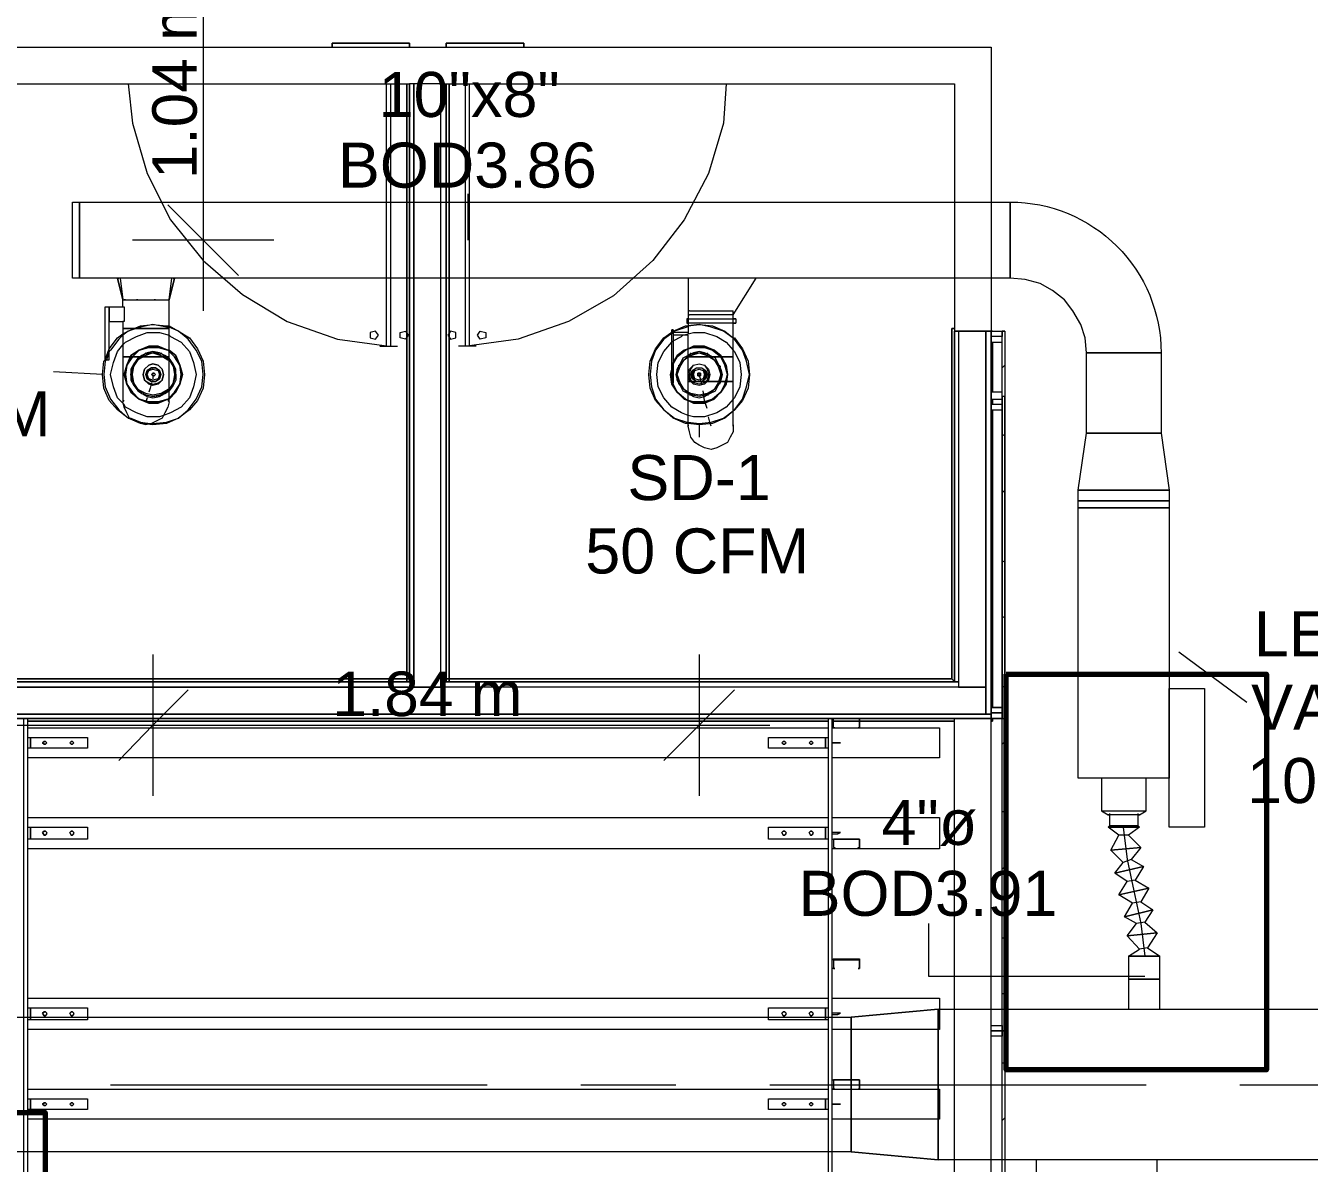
# Model space of a CAD drawing. Header units: metres. Extents: x -2 to 237, y -8 to 52.
# Drawn here: x 23.693 to 28.021, y 41.125 to 44.961 of the extents above; entities that cross this region are included whole.
import ezdxf

# ---------------------------------------------------------------- set-up
doc = ezdxf.new("R2010")
doc.units = ezdxf.units.M
doc.layers.add('HVAC - Ductos', color=5, linetype='Continuous', lineweight=0)
doc.layers.add('PDF_Text', color=7, linetype='Continuous', lineweight=0)
doc.layers.add('PDF_Geometry', color=7, linetype='Continuous', lineweight=0, true_color=0xaaaaaa)
doc.styles.add('PDF Helvetica', font='')
doc.styles.get('PDF Helvetica').set_extended_font_data('Helvetica')

msp = doc.modelspace()

# ---------------------------------------------------------------- linework, layer by layer
at = {"layer": 'HVAC - Ductos', "lineweight": 0}
for points in [[(24.2912, 46.2263), (24.2912, 45.2825), (24.2912, 43.9997)], [(25.1845, 44.2379), (25.1845, 44.3936)], [(24.4102, 44.1187), (24.2912, 44.2379), (24.172, 44.357)], [(24.5294, 44.2379), (24.2912, 44.2379), (24.0529, 44.2379)], [(24.1766, 43.9492), (24.2087, 43.9309), (24.2453, 43.908), (24.2728, 43.8714), (24.2912, 43.8301), (24.2957, 43.7843), (24.2912, 43.7385), (24.2728, 43.6973), (24.2453, 43.6651), (24.2087, 43.6377), (24.1675, 43.6194), (24.1216, 43.6148), (24.0804, 43.6194), (24.0391, 43.6377), (24.0025, 43.6651), (23.975, 43.6973), (23.9566, 43.7385), (23.9521, 43.7843), (23.9566, 43.8301), (23.9612, 43.8347), (23.9612, 44.0134), (23.975, 44.0134), (24.0208, 44.0134), (24.0208, 44.0363), (24.0254, 44.0363), (24.03, 44.0363), (24.0346, 44.0363), (24.0437, 44.0363), (24.0621, 44.0363), (24.0804, 44.0363), (24.0987, 44.0363), (24.1171, 44.0363), (24.1353, 44.0363), (24.1537, 44.0363), (24.1629, 44.0363), (24.1675, 44.0363), (24.172, 44.0363), (24.1766, 44.0363), (24.1858, 44.1096)], [(24.0483, 44.1096), (24.0437, 44.1096), (24.0254, 44.1096), (24.0163, 44.1096), (24.0117, 44.1096), (24.0208, 44.0363), (24.0025, 44.1096), (24.0071, 44.1096), (24.0025, 44.1096), (24.0208, 44.0363)], [(24.0804, 44.1096), (24.0758, 44.1096), (24.0667, 44.1096), (24.0575, 44.1096), (24.0529, 44.1096)], [(24.1125, 44.1096), (24.0895, 44.1096), (24.085, 44.1096)], [(24.1903, 44.1096), (24.1949, 44.1096), (24.1903, 44.1096), (24.1812, 44.1096), (24.172, 44.1096), (24.1537, 44.1096), (24.1445, 44.1096), (24.1399, 44.1096), (24.1308, 44.1096), (24.1216, 44.1096), (24.1171, 44.1096)], [(24.1949, 44.1096), (24.1766, 44.0363), (24.1949, 44.1096)], [(26.1558, 44.1096), (26.1512, 44.1096), (26.133, 44.1096), (26.1101, 44.1096), (26.078, 44.1096), (26.0047, 44.1096), (25.9726, 44.1096), (25.9497, 44.1096), (25.9314, 44.1096), (25.9268, 44.1096), (25.9268, 43.9859), (25.9268, 43.9721), (25.9222, 43.9721), (25.9314, 43.9721), (25.9451, 43.9721), (25.9634, 43.9721), (25.9818, 43.9721), (26.0047, 43.9721), (26.023, 43.9721), (26.0459, 43.9721), (26.0596, 43.9721), (26.0734, 43.9721), (26.0826, 43.9721), (26.0872, 43.9721), (26.0872, 43.9584), (26.0826, 43.9584), (26.0734, 43.9584), (26.0596, 43.9584), (26.0459, 43.9584), (26.023, 43.9584), (26.0047, 43.9584), (25.9818, 43.9584), (25.9634, 43.9584), (25.9451, 43.9584), (25.9314, 43.9584), (25.9222, 43.9584), (25.9268, 43.9584)], [(26.078, 43.9859), (26.1558, 44.1096), (26.1512, 44.1096), (26.133, 44.1096), (26.1101, 44.1096), (26.078, 44.1096), (26.0047, 44.1096), (25.9726, 44.1096), (25.9497, 44.1096), (25.9314, 44.1096), (25.9268, 44.1096)], [(23.9612, 43.8347), (23.975, 43.8347), (23.975, 44.0134), (23.975, 44.0088), (23.975, 44.0042), (23.975, 43.9997), (23.975, 43.9951), (23.975, 43.9859), (23.975, 43.9813), (23.975, 43.9767), (23.975, 43.9676), (23.975, 43.963), (24.0208, 43.963), (24.0208, 43.94), (24.0254, 43.94), (24.0346, 43.94), (24.0437, 43.94), (24.0621, 43.94), (24.0804, 43.94), (24.0987, 43.94), (24.1171, 43.94), (24.1353, 43.94), (24.1537, 43.94), (24.1629, 43.94), (24.172, 43.94), (24.1766, 43.94), (24.1766, 44.0363)], [(24.0208, 44.0134), (24.0254, 44.0134), (24.0254, 44.0088), (24.0254, 43.9997), (24.0254, 43.9905), (24.0254, 43.9813), (24.0254, 43.9767), (24.0254, 43.9676), (24.0254, 43.963), (24.0208, 43.963)], [(25.9314, 43.9997), (25.9268, 43.9997), (25.9268, 43.9263), (25.8763, 43.9263), (25.8763, 43.9309), (25.8763, 43.9355), (25.8763, 43.9309), (25.8763, 43.9263), (25.8763, 43.9218), (25.8763, 43.7706), (25.8763, 43.766), (25.8763, 43.7614), (25.8763, 43.7568), (25.8763, 43.7614), (25.8763, 43.766), (25.8763, 43.7706)], [(25.9222, 43.9721), (25.9222, 43.9584)], [(25.9268, 43.6148), (25.9268, 43.6102), (25.9268, 43.6239), (25.9268, 43.6469), (25.9268, 43.6789), (25.9268, 43.7202), (25.9268, 43.7614), (25.9268, 43.8438), (25.9314, 43.8438), (25.936, 43.8438), (25.9497, 43.8438), (25.9634, 43.8438), (25.9818, 43.8438), (26.0047, 43.8438), (26.023, 43.8438), (26.0413, 43.8438), (26.0596, 43.8438), (26.0688, 43.8438), (26.078, 43.8438), (26.078, 43.9997)], [(25.9268, 43.9859), (25.9314, 43.9859)], [(25.9314, 43.9997), (25.936, 43.9997)], [(26.0872, 43.9721), (26.0826, 43.9721), (26.078, 43.9721), (26.078, 43.9859), (26.0688, 43.9859), (26.0596, 43.9859), (26.0413, 43.9859), (26.023, 43.9859), (26.0047, 43.9859), (25.9818, 43.9859), (25.9634, 43.9859), (25.9497, 43.9859), (25.936, 43.9859), (25.9314, 43.9859)], [(25.9314, 43.9859), (25.9314, 43.9859)], [(25.9314, 43.9721), (25.936, 43.9721)], [(25.936, 43.9997), (25.9497, 43.9997), (25.9634, 43.9997), (25.9726, 43.9997)], [(25.9451, 43.9721), (25.9497, 43.9721)], [(25.9634, 43.9721), (25.9818, 43.9721), (26.0047, 43.9721), (26.023, 43.9721), (26.0413, 43.9721), (26.0459, 43.9721)], [(25.9726, 43.9997), (25.9772, 43.9997)], [(25.9772, 43.9859), (25.9726, 43.9859)], [(25.9772, 43.9997), (25.9818, 43.9997), (26.0047, 43.9997)], [(26.0047, 43.9997), (26.023, 43.9997), (26.0413, 43.9997), (26.0596, 43.9997), (26.0688, 43.9997), (26.078, 43.9997)], [(26.0368, 43.9859), (26.0322, 43.9859), (26.0276, 43.9859)], [(26.0596, 43.9721), (26.0596, 43.9721)], [(26.0734, 43.9859), (26.0688, 43.9859)], [(26.0688, 43.9721), (26.0734, 43.9721)], [(26.078, 43.9997), (26.078, 43.9997)], [(26.078, 43.9721), (26.078, 43.9721)], [(24.1766, 43.9446), (24.1675, 43.9446), (24.1216, 43.9538), (24.0804, 43.9446), (24.0391, 43.9309), (24.0208, 43.9172)], [(24.0208, 43.9218), (24.0391, 43.9309), (24.0804, 43.9492), (24.1216, 43.9538), (24.1675, 43.9492), (24.1766, 43.9492)], [(24.0208, 43.8851), (24.03, 43.8943), (24.0667, 43.9126), (24.1033, 43.9263), (24.1445, 43.9263), (24.1766, 43.9172)], [(24.1125, 43.6194), (24.1216, 43.6194), (24.1675, 43.6239), (24.2087, 43.6377), (24.2407, 43.6651), (24.2682, 43.7018), (24.2866, 43.7431), (24.2912, 43.7843), (24.2866, 43.8301), (24.2682, 43.8668), (24.2407, 43.9034), (24.2087, 43.9309), (24.1766, 43.9446)], [(25.9268, 43.6194), (25.9176, 43.6194), (25.8763, 43.6377), (25.8443, 43.6651), (25.8168, 43.6973), (25.7985, 43.7385), (25.7939, 43.7843), (25.7985, 43.8301), (25.8168, 43.8714), (25.8443, 43.908), (25.8763, 43.9309), (25.9176, 43.9492), (25.9268, 43.9492), (25.9222, 43.9446), (25.8809, 43.9309)], [(25.8763, 43.9218), (25.8763, 43.9263), (25.8443, 43.9034), (25.8168, 43.8668), (25.8031, 43.8301), (25.7985, 43.7843), (25.8031, 43.7431), (25.8168, 43.7018), (25.8443, 43.6651), (25.8809, 43.6377), (25.9222, 43.6239), (25.9268, 43.6239)], [(25.8718, 43.9355), (25.8718, 43.9355)], [(25.8763, 43.9355), (25.8718, 43.9355)], [(25.8718, 43.7706), (25.8718, 43.766), (25.8718, 43.7614), (25.8718, 43.7568), (25.8718, 43.7614), (25.8718, 43.766), (25.8718, 43.7706), (25.8718, 43.9218), (25.8718, 43.9263), (25.8718, 43.9309), (25.8718, 43.9355), (25.8718, 43.9309), (25.8718, 43.9263), (25.8718, 43.9218)], [(25.8763, 43.9355), (25.8763, 43.9355)], [(25.8809, 43.9309), (25.8763, 43.9263)], [(25.8763, 43.9263), (25.8763, 43.9263)], [(25.9085, 43.9172), (25.9451, 43.9263), (25.9818, 43.9263), (26.023, 43.9126), (26.055, 43.8943), (26.078, 43.8668)], [(26.0826, 43.9034), (26.0459, 43.9309), (26.0047, 43.9446), (25.9634, 43.9538), (25.9268, 43.9492), (25.9634, 43.9538), (26.0092, 43.9492), (26.0505, 43.9309), (26.078, 43.908)], [(25.9268, 43.9263), (25.9268, 43.9263)], [(25.9268, 43.9263), (25.9268, 43.9263)], [(25.9268, 43.9263), (25.9268, 43.9218)], [(25.9268, 43.9263), (25.9268, 43.9263)], [(26.078, 43.9584), (26.0826, 43.9584), (26.0872, 43.9584)], [(23.975, 43.8714), (24.0025, 43.908), (24.0208, 43.9218)], [(24.0208, 43.9172), (24.0071, 43.9034), (23.9796, 43.8668), (23.975, 43.8622)], [(24.0254, 43.6835), (24.0025, 43.7064), (23.9888, 43.7431), (23.9796, 43.7843), (23.9888, 43.8256), (24.0025, 43.8622), (24.0208, 43.8851)], [(24.1766, 43.9172), (24.1812, 43.9126), (24.2178, 43.8943), (24.2453, 43.8622), (24.2591, 43.8256), (24.2682, 43.7843), (24.2591, 43.7431), (24.2453, 43.7064), (24.2178, 43.6743), (24.1812, 43.656), (24.1583, 43.6469)], [(25.9268, 43.6469), (25.9039, 43.656), (25.8718, 43.6743), (25.8443, 43.7064), (25.826, 43.7431), (25.8214, 43.7843), (25.826, 43.8256), (25.8443, 43.8622), (25.8718, 43.8943)], [(25.8718, 43.8943), (25.8763, 43.8988)], [(25.9268, 43.7248), (25.913, 43.7339), (25.8993, 43.7568), (25.8901, 43.7843), (25.8993, 43.8118), (25.913, 43.8347), (25.9268, 43.8438), (25.9268, 43.9172), (25.8763, 43.9172)], [(25.8763, 43.8988), (25.9039, 43.9126), (25.9085, 43.9172)], [(25.9268, 43.9172), (25.9268, 43.9172)], [(25.9268, 43.9172), (25.9268, 43.9172)], [(26.078, 43.908), (26.0826, 43.908), (26.1101, 43.8714), (26.1284, 43.8301), (26.133, 43.7843), (26.1284, 43.7385), (26.1101, 43.6973), (26.0826, 43.6651), (26.078, 43.6606)], [(26.0826, 43.6651), (26.1101, 43.7018), (26.1238, 43.7431), (26.133, 43.7843), (26.1238, 43.8301), (26.1101, 43.8668), (26.0826, 43.9034)], [(23.9612, 43.8347), (23.975, 43.8714)], [(23.975, 43.8622), (23.9658, 43.8347)], [(23.975, 43.8714), (23.975, 43.8714)], [(24.1766, 43.6927), (24.1766, 43.6973), (24.1766, 43.7156), (24.1766, 43.7476), (24.1766, 43.7843), (24.1766, 43.8256), (24.1766, 43.8438), (24.172, 43.8438), (24.1629, 43.8438), (24.1537, 43.8438), (24.1353, 43.8438), (24.1171, 43.8438), (24.0987, 43.8438), (24.0804, 43.8438), (24.0621, 43.8438), (24.0437, 43.8438), (24.0346, 43.8438), (24.0254, 43.8438), (24.0208, 43.8438), (24.0208, 43.8026), (24.0208, 43.7614), (24.0208, 43.7293), (24.0208, 43.7064), (24.0208, 43.6927), (24.0254, 43.6973)], [(24.1766, 43.8393), (24.1629, 43.8484), (24.1445, 43.8576), (24.1216, 43.8622), (24.1033, 43.8576), (24.085, 43.8484), (24.0712, 43.8393), (24.0575, 43.821), (24.0483, 43.8026), (24.0483, 43.7843), (24.0483, 43.766), (24.0575, 43.7476), (24.0712, 43.7293), (24.085, 43.7202), (24.1033, 43.711), (24.1216, 43.7064), (24.1445, 43.711), (24.1629, 43.7202), (24.1766, 43.7293)], [(24.1537, 43.7202), (24.1766, 43.7339), (24.172, 43.7339), (24.1491, 43.7202), (24.1216, 43.7156), (24.0987, 43.7202), (24.0712, 43.7339), (24.0575, 43.7568), (24.0529, 43.7843), (24.0575, 43.8118), (24.0712, 43.8347), (24.085, 43.8484), (24.1033, 43.8576), (24.1216, 43.8576), (24.1491, 43.8484), (24.172, 43.8347), (24.1766, 43.8347), (24.1629, 43.8484), (24.1445, 43.8576), (24.1216, 43.8576), (24.0987, 43.8484), (24.0712, 43.8347), (24.0621, 43.821), (24.0529, 43.8026), (24.0483, 43.7843), (24.0529, 43.766), (24.0621, 43.7476), (24.0712, 43.7339), (24.085, 43.7202), (24.1033, 43.7156), (24.1216, 43.711), (24.1491, 43.7156), (24.1537, 43.7156)], [(24.0529, 43.7614), (24.0483, 43.7843), (24.0529, 43.8118), (24.0575, 43.8164), (24.0712, 43.8347), (24.0941, 43.853), (24.0987, 43.8576)], [(24.0941, 43.853), (24.0941, 43.853)], [(24.0987, 43.853), (24.1216, 43.8576), (24.1491, 43.853)], [(24.1491, 43.8576), (24.1537, 43.853), (24.1766, 43.8347)], [(24.1537, 43.853), (24.1537, 43.853)], [(24.1766, 43.8347), (24.1858, 43.821), (24.1949, 43.8026), (24.1995, 43.7843), (24.1995, 43.8026), (24.1903, 43.821), (24.1766, 43.8393)], [(25.8993, 43.8164), (25.913, 43.8347), (25.9268, 43.8484), (25.9085, 43.8393), (25.8993, 43.821), (25.8901, 43.8026), (25.8855, 43.7843), (25.8901, 43.766), (25.8993, 43.7476), (25.9085, 43.7293), (25.9268, 43.7202), (25.913, 43.7339), (25.8993, 43.7522)], [(25.9268, 43.7202), (25.913, 43.7339), (25.8993, 43.7476), (25.8901, 43.766), (25.8901, 43.7843), (25.8901, 43.8026), (25.8993, 43.821), (25.913, 43.8347), (25.9268, 43.8484)], [(25.9268, 43.8484), (25.9451, 43.8576), (25.9634, 43.8576), (25.9818, 43.8576), (26.0001, 43.8484), (26.0138, 43.8347), (26.0276, 43.821), (26.0368, 43.8026), (26.0276, 43.821), (26.0184, 43.8393), (26.0001, 43.8484), (25.9818, 43.8576), (25.9634, 43.8622), (25.9451, 43.8576), (25.9268, 43.8484), (25.9314, 43.853), (25.936, 43.853), (25.936, 43.8576)], [(25.9268, 43.8438), (25.936, 43.8484), (25.9634, 43.8576), (25.991, 43.8484), (26.0138, 43.8347), (26.0276, 43.8118), (26.0368, 43.7843), (26.0276, 43.7568), (26.0138, 43.7339), (25.991, 43.7202), (25.9634, 43.7156), (25.936, 43.7202), (25.9268, 43.7248)], [(26.078, 43.6102), (26.078, 43.6148), (26.078, 43.6331), (26.078, 43.6651), (26.078, 43.7018), (26.078, 43.7431), (26.078, 43.7614), (26.0688, 43.7614), (26.0596, 43.7614), (26.0413, 43.7614), (26.023, 43.7614), (26.0047, 43.7614), (25.9818, 43.7614), (25.9634, 43.7614), (25.9497, 43.7614), (25.936, 43.7614), (25.9314, 43.7614), (25.9268, 43.7614), (25.9314, 43.7614), (25.936, 43.7614), (25.9497, 43.7614), (25.9634, 43.7614), (25.9818, 43.7614), (26.0047, 43.7614), (26.023, 43.7614), (26.0413, 43.7614), (26.0596, 43.7614), (26.0688, 43.7614), (26.078, 43.7614), (26.078, 43.8438), (26.0688, 43.8438), (26.0596, 43.8438), (26.0413, 43.8438), (26.023, 43.8438), (26.0047, 43.8438), (25.9818, 43.8438), (25.9634, 43.8438), (25.9497, 43.8438), (25.936, 43.8438), (25.9314, 43.8438), (25.9268, 43.8438)], [(25.9406, 43.853), (25.9634, 43.8576), (25.9864, 43.853)], [(25.9451, 43.876), (25.9818, 43.876)], [(25.9818, 43.876), (25.9451, 43.876)], [(25.9818, 43.876), (26.0092, 43.8668)], [(26.0092, 43.8668), (25.9818, 43.876)], [(25.991, 43.8576), (25.991, 43.853), (25.9955, 43.853), (26.0138, 43.8347), (26.0276, 43.8164)], [(26.0092, 43.8668), (26.0368, 43.8438)], [(26.0368, 43.8438), (26.0092, 43.8668)], [(26.0368, 43.8438), (26.0505, 43.8164)], [(26.0505, 43.8164), (26.0368, 43.8438)], [(26.078, 43.8668), (26.0826, 43.8622), (26.1009, 43.8256), (26.1055, 43.7843), (26.1009, 43.7431), (26.0826, 43.7064), (26.078, 43.7018)], [(23.9658, 43.8347), (23.9612, 43.8301), (23.9566, 43.7843), (23.9612, 43.7431), (23.9796, 43.7018), (24.0071, 43.6651), (24.0391, 43.6377), (24.0483, 43.6377)], [(24.0529, 43.8118), (24.0529, 43.8118)], [(24.1949, 43.8118), (24.1903, 43.8164), (24.1766, 43.8347), (24.1903, 43.8118), (24.1949, 43.7843), (24.1903, 43.7568), (24.1766, 43.7339), (24.1858, 43.7476), (24.1949, 43.766), (24.1995, 43.7843), (24.1995, 43.766), (24.1903, 43.7476), (24.1766, 43.7293)], [(24.1903, 43.8118), (24.1995, 43.7843), (24.1903, 43.7614)], [(25.8947, 43.7614), (25.8901, 43.7843), (25.8947, 43.8118), (25.8947, 43.8164)], [(25.9268, 43.7202), (25.9451, 43.711), (25.9634, 43.7064), (25.9818, 43.711), (26.0001, 43.7202), (26.0184, 43.7293), (26.0276, 43.7476), (26.0368, 43.766), (26.0368, 43.7843), (26.0368, 43.8026), (26.0413, 43.7843), (26.0368, 43.766), (26.0276, 43.7476), (26.0138, 43.7339), (26.0001, 43.7202), (25.9818, 43.7156), (25.9634, 43.711), (25.9451, 43.7156), (25.9268, 43.7202), (25.9314, 43.7202)], [(26.0322, 43.8164), (26.0322, 43.8118), (26.0368, 43.8118)], [(26.0322, 43.8118), (26.0368, 43.7843), (26.0322, 43.7614)], [(23.9521, 43.7843), (23.7872, 43.7934)], [(24.0529, 43.7568), (24.0529, 43.7568)], [(24.0941, 43.7202), (24.0712, 43.7339), (24.0575, 43.7522), (24.0529, 43.7568)], [(24.1171, 43.7568), (24.1125, 43.7385), (24.1079, 43.7248)], [(24.1216, 43.7843), (24.1216, 43.7706)], [(24.1949, 43.7568), (24.1903, 43.7522), (24.1766, 43.7339)], [(25.8718, 43.7568), (25.8718, 43.7568)], [(25.8718, 43.7568), (25.8763, 43.7568)], [(25.8763, 43.7568), (25.8763, 43.7568)], [(25.8947, 43.7522), (25.8947, 43.7568)], [(25.9726, 43.7522), (25.968, 43.7706), (25.9634, 43.7843)], [(26.0276, 43.7522), (26.0138, 43.7339), (25.9955, 43.7202)], [(26.0368, 43.7568), (26.0322, 43.7568), (26.0322, 43.7522)], [(24.1766, 43.7339), (24.1629, 43.7202), (24.1445, 43.7156), (24.1216, 43.711), (24.0987, 43.7156), (24.0941, 43.7156)], [(24.0941, 43.7156), (24.0941, 43.7156)], [(24.1537, 43.7156), (24.1537, 43.7156)], [(25.936, 43.7156), (25.9314, 43.7156)], [(25.936, 43.7156), (25.936, 43.7156)], [(25.9864, 43.7156), (25.9634, 43.711), (25.9406, 43.7156)], [(25.991, 43.6697), (25.9818, 43.6973), (25.9772, 43.7293)], [(25.991, 43.7156), (25.991, 43.7156)], [(25.9955, 43.7156), (25.991, 43.7156)], [(24.172, 43.6973), (24.1766, 43.6927), (24.172, 43.6743), (24.1629, 43.656), (24.1537, 43.6377), (24.1353, 43.6285), (24.1171, 43.6194), (24.0987, 43.6148), (24.0804, 43.6194), (24.0621, 43.6285), (24.0437, 43.6377), (24.0346, 43.656), (24.0254, 43.6743), (24.0208, 43.6927)], [(24.1583, 43.6469), (24.1445, 43.6423), (24.1033, 43.6423), (24.0667, 43.656), (24.03, 43.6743), (24.0254, 43.6835)], [(24.1033, 43.7064), (24.0987, 43.6927)], [(26.078, 43.7018), (26.055, 43.6743), (26.023, 43.656), (25.9818, 43.6423), (25.9451, 43.6423), (25.9268, 43.6469)], [(24.0483, 43.6377), (24.0804, 43.6239), (24.1125, 43.6194)], [(25.9268, 43.6239), (25.9634, 43.6194), (26.0047, 43.6239), (26.0459, 43.6377), (26.0826, 43.6651)], [(26.078, 43.6606), (26.0505, 43.6377), (26.0092, 43.6194), (25.9634, 43.6148), (25.9268, 43.6194)], [(26.0047, 43.6102), (26.0001, 43.6239), (25.9955, 43.6423)], [(26.078, 43.6148), (26.078, 43.6102), (26.078, 43.5919), (26.0688, 43.5735), (26.0596, 43.5552), (26.0413, 43.5461), (26.023, 43.5369), (26.0047, 43.5323), (25.9818, 43.5369), (25.9634, 43.5461), (25.9497, 43.5552), (25.936, 43.5735), (25.9314, 43.5919), (25.9268, 43.6102)], [(25.9634, 43.6148), (25.9634, 43.5735)], [(27.5808, 42.8496), (27.8098, 42.6801)], [(24.1216, 42.8404), (24.1216, 42.6022), (24.1216, 42.364)], [(25.9634, 42.8404), (25.9634, 42.6022), (25.9634, 42.364)], [(24.2407, 42.7214), (24.1216, 42.6022), (24.0071, 42.4831)], [(26.0826, 42.7214), (25.9634, 42.6022), (25.8443, 42.4831)], [(21.4231, 42.6022), (24.1216, 42.6022), (26.2017, 42.6022)], [(27.4479, 42.2998), (27.4708, 42.3136), (27.4708, 42.4235), (27.4662, 42.4235), (27.4616, 42.4235), (27.4479, 42.4235), (27.4341, 42.4235), (27.4158, 42.4235), (27.3929, 42.4235), (27.3746, 42.4235), (27.3563, 42.4235), (27.3425, 42.4235), (27.3287, 42.4235), (27.3196, 42.4235), (27.3196, 42.3136), (27.3425, 42.2998)], [(27.3196, 42.3136), (27.3287, 42.3136), (27.3425, 42.3136), (27.3563, 42.3136), (27.3746, 42.3136), (27.3929, 42.3136), (27.4158, 42.3136), (27.4341, 42.3136), (27.4479, 42.3136), (27.4616, 42.3136), (27.4662, 42.3136), (27.4708, 42.3136)], [(27.4112, 42.2312), (27.4525, 42.1899), (27.3517, 42.1807), (27.3791, 42.2312), (27.3425, 42.2586), (27.4479, 42.2586), (27.4433, 42.2632), (27.4387, 42.2632), (27.4249, 42.2632), (27.4067, 42.2632), (27.3837, 42.2632), (27.3654, 42.2632), (27.3517, 42.2632), (27.3471, 42.2632), (27.3517, 42.2632), (27.3654, 42.2632), (27.3837, 42.2632), (27.4067, 42.2632), (27.4249, 42.2632), (27.4387, 42.2632), (27.4433, 42.2632), (27.4433, 42.3044)], [(27.3471, 42.3044), (27.3471, 42.2632), (27.3425, 42.2586), (27.3471, 42.2586), (27.3654, 42.2586), (27.3837, 42.2586), (27.4067, 42.2586), (27.4249, 42.2586), (27.4387, 42.2586), (27.4479, 42.2586), (27.4387, 42.2586), (27.4249, 42.2586), (27.4067, 42.2586), (27.3837, 42.2586), (27.3654, 42.2586), (27.3471, 42.2586), (27.3425, 42.2586), (27.4479, 42.2586), (27.4112, 42.2312), (27.3791, 42.2312)], [(27.4433, 42.2998), (27.4479, 42.2998), (27.4433, 42.2998), (27.4341, 42.2998), (27.4158, 42.2998), (27.3929, 42.2998), (27.3746, 42.2998), (27.3563, 42.2998), (27.3471, 42.2998), (27.3425, 42.2998), (27.3471, 42.2998)], [(27.3929, 42.2586), (27.4067, 42.1486), (27.4295, 42.0433), (27.4525, 41.9333), (27.4662, 41.8234)], [(27.4204, 42.1486), (27.4616, 42.1258), (27.3654, 42.1028), (27.3929, 42.1395), (27.3517, 42.1807), (27.4525, 42.1899), (27.4204, 42.1486), (27.3929, 42.1395)], [(27.4341, 42.0799), (27.48, 42.0525), (27.3791, 42.0295), (27.4067, 42.0754), (27.3654, 42.1028), (27.4616, 42.1258), (27.4341, 42.0799), (27.4067, 42.0754)], [(27.4525, 42.0066), (27.4937, 41.9791), (27.3975, 41.9563), (27.4249, 42.0021), (27.3791, 42.0295), (27.48, 42.0525), (27.4525, 42.0066), (27.4249, 42.0021)], [(27.4662, 41.9379), (27.5074, 41.9013), (27.4067, 41.8921), (27.4387, 41.9333), (27.3975, 41.9563), (27.4937, 41.9791), (27.4662, 41.9379), (27.4387, 41.9333)], [(27.4662, 41.7546), (26.7377, 41.7546), (26.7377, 41.9333)], [(27.4754, 41.8509), (27.5166, 41.8234), (27.4112, 41.8234), (27.4479, 41.8463), (27.4067, 41.8921), (27.5074, 41.9013), (27.4754, 41.8509), (27.4479, 41.8463)], [(27.4112, 41.8234), (27.4112, 41.8234)], [(27.512, 41.8234), (27.5074, 41.8234), (27.4983, 41.8234), (27.4891, 41.8234), (27.4754, 41.8234), (27.4662, 41.8234), (27.4525, 41.8234), (27.4387, 41.8234), (27.4295, 41.8234), (27.4204, 41.8234), (27.4158, 41.8234)], [(27.5166, 41.6447), (27.5166, 41.7454), (27.512, 41.7454), (27.5074, 41.7454), (27.4983, 41.7454), (27.4891, 41.7454), (27.4754, 41.7454), (27.4662, 41.7454), (27.4525, 41.7454), (27.4387, 41.7454), (27.4295, 41.7454), (27.4204, 41.7454), (27.4158, 41.7454), (27.4112, 41.7454), (27.4112, 41.6447)], [(26.7698, 41.6447), (26.4766, 41.6172), (26.7698, 41.6447)], [(26.7698, 41.6447), (30.7054, 41.6447), (30.7054, 41.1361), (26.7698, 41.1361)], [(27.4158, 41.6447), (27.4204, 41.6447), (27.4295, 41.6447), (27.4387, 41.6447), (27.4525, 41.6447), (27.4662, 41.6447), (27.4754, 41.6447), (27.4891, 41.6447), (27.4983, 41.6447), (27.5074, 41.6447), (27.512, 41.6447)], [(26.4766, 41.1636), (26.4766, 41.6172)]]:
    msp.add_lwpolyline(points, dxfattribs=at)
for points in [[(23.8742, 44.3662), (23.8742, 44.1096), (23.8513, 44.1096), (23.8513, 44.3662)], [(27.0126, 44.1096), (23.8742, 44.1096), (23.8742, 44.3662), (27.0126, 44.3662)], [(24.0254, 44.0363), (24.03, 44.0363)], [(24.0667, 44.0363), (24.0712, 44.0363)], [(24.1262, 44.0363), (24.1308, 44.0363)], [(24.1766, 43.94), (24.172, 43.94), (24.1629, 43.94), (24.1537, 43.94), (24.1353, 43.94), (24.1171, 43.94), (24.0987, 43.94), (24.0804, 43.94), (24.0621, 43.94), (24.0437, 43.94), (24.0346, 43.94), (24.0254, 43.94), (24.0208, 43.94), (24.0208, 43.8438), (24.0254, 43.8438), (24.0346, 43.8438), (24.0437, 43.8438), (24.0621, 43.8438), (24.0804, 43.8438), (24.0987, 43.8438), (24.1171, 43.8438), (24.1353, 43.8438), (24.1537, 43.8438), (24.1629, 43.8438), (24.172, 43.8438), (24.1766, 43.8438)], [(24.03, 43.7843), (24.0346, 43.7522), (24.0529, 43.7248), (24.0758, 43.7018), (24.1079, 43.6927), (24.1399, 43.6927), (24.172, 43.7018), (24.1766, 43.7064), (24.172, 43.7018), (24.1766, 43.7018), (24.172, 43.7018), (24.1399, 43.6881), (24.1079, 43.6881), (24.0758, 43.7018), (24.0483, 43.7248), (24.0346, 43.7522), (24.0254, 43.7843), (24.0346, 43.8164), (24.0483, 43.8484), (24.0758, 43.8668), (24.1079, 43.8805), (24.1399, 43.8805), (24.172, 43.8668), (24.1766, 43.8668), (24.172, 43.8668), (24.1399, 43.8805), (24.1079, 43.8805), (24.0758, 43.8668), (24.0483, 43.8484), (24.0346, 43.8164), (24.0254, 43.7843), (24.0346, 43.7522)], [(24.172, 43.8668), (24.1399, 43.876), (24.1079, 43.876), (24.0758, 43.8668), (24.0529, 43.8438), (24.0346, 43.8164), (24.03, 43.7843), (24.0346, 43.8164), (24.0529, 43.8438), (24.0758, 43.8668), (24.1079, 43.876), (24.1399, 43.876), (24.172, 43.8668), (24.1766, 43.8622)], [(24.2224, 43.7843), (24.2133, 43.7522), (24.1995, 43.7248), (24.1766, 43.7018), (24.1995, 43.7248), (24.2133, 43.7522), (24.2224, 43.7843), (24.2133, 43.8164), (24.1995, 43.8484), (24.1766, 43.8668), (24.1995, 43.8484), (24.2133, 43.8164)], [(24.2178, 43.7843), (24.2133, 43.8164), (24.1949, 43.8438), (24.1766, 43.8622), (24.1949, 43.8438), (24.2133, 43.8164), (24.2178, 43.7843), (24.2133, 43.7522), (24.1949, 43.7248), (24.1766, 43.7064), (24.1949, 43.7248), (24.2133, 43.7522)], [(25.8763, 43.821), (25.8901, 43.8438), (25.9176, 43.8668), (25.9268, 43.8714), (25.913, 43.8668), (25.8901, 43.8484), (25.8763, 43.8256), (25.8901, 43.8484), (25.913, 43.8668), (25.9268, 43.8714), (25.9176, 43.8668), (25.8901, 43.8438)], [(25.9268, 43.8714), (25.9451, 43.8805), (25.9818, 43.8805), (26.0138, 43.8668), (26.0368, 43.8484), (26.055, 43.8164), (26.0368, 43.8484), (26.0138, 43.8668), (25.9818, 43.8805), (25.9451, 43.8805), (25.9268, 43.8714), (25.9451, 43.876)], [(24.0941, 43.8026), (24.0895, 43.7843), (24.0941, 43.8026), (24.1079, 43.8164), (24.1216, 43.821), (24.1399, 43.8164), (24.1537, 43.8026), (24.1583, 43.7843), (24.1537, 43.8026), (24.1399, 43.8164), (24.1216, 43.821), (24.1079, 43.8164)], [(24.1033, 43.798), (24.0987, 43.7843), (24.1033, 43.798), (24.1171, 43.8072), (24.1308, 43.8072), (24.1445, 43.798), (24.1491, 43.7843), (24.1445, 43.798), (24.1308, 43.8072), (24.1171, 43.8072)], [(24.1079, 43.798), (24.1216, 43.8026), (24.1399, 43.798), (24.1445, 43.7843), (24.1399, 43.7706), (24.1216, 43.766), (24.1079, 43.7706), (24.1033, 43.7843)], [(25.8718, 43.8026), (25.8672, 43.7843), (25.8718, 43.7522), (25.8901, 43.7248), (25.913, 43.7018), (25.9268, 43.6973), (25.9176, 43.7018), (25.8901, 43.7248), (25.8763, 43.7522), (25.8718, 43.7706), (25.8763, 43.7522), (25.8901, 43.7248), (25.9176, 43.7018), (25.9268, 43.6973), (25.913, 43.7018), (25.8901, 43.7248), (25.8718, 43.7522), (25.8672, 43.7843)], [(25.8718, 43.8164), (25.8763, 43.8256), (25.8718, 43.8164), (25.8718, 43.8026)], [(25.8763, 43.8164), (25.8718, 43.7889), (25.8763, 43.8164), (25.8763, 43.821)], [(25.9314, 43.8026), (25.9451, 43.8164), (25.9634, 43.821), (25.9818, 43.8164), (25.9955, 43.8026), (26.0001, 43.7843), (25.9955, 43.766), (25.9818, 43.7522), (25.9634, 43.7476), (25.9451, 43.7522), (25.9314, 43.766), (25.9268, 43.7843)], [(26.055, 43.7522), (26.0596, 43.7843), (26.0505, 43.8164), (26.0596, 43.7843), (26.055, 43.8164), (26.0596, 43.7843), (26.0505, 43.7522), (26.0596, 43.7843), (26.055, 43.7522), (26.0368, 43.7248), (26.0138, 43.7018), (25.9818, 43.6881), (25.9451, 43.6881), (25.9268, 43.6973), (25.9451, 43.6881), (25.9818, 43.6881), (26.0138, 43.7018), (26.0368, 43.7248), (26.0092, 43.7018), (26.0368, 43.7248)], [(25.936, 43.8026), (25.9451, 43.8164), (25.9634, 43.821), (25.9818, 43.8164), (25.991, 43.8026), (25.9955, 43.7843), (25.991, 43.766), (25.9818, 43.7568), (25.9634, 43.7522), (25.9451, 43.7568), (25.936, 43.766), (25.9314, 43.7843)], [(25.9406, 43.798), (25.9543, 43.8072), (25.9726, 43.8072), (25.9864, 43.798), (25.991, 43.7843), (25.9864, 43.7706), (25.9726, 43.7614), (25.9543, 43.7614), (25.9406, 43.7706), (25.936, 43.7843)], [(25.9451, 43.798), (25.9543, 43.8072), (25.9726, 43.8072), (25.9818, 43.798), (25.9864, 43.7843), (25.9818, 43.7706), (25.9726, 43.7614), (25.9543, 43.7614), (25.9451, 43.7706), (25.9406, 43.7843)], [(25.9497, 43.798), (25.9634, 43.8026), (25.9772, 43.798), (25.9818, 43.7843), (25.9772, 43.7706), (25.9634, 43.766), (25.9497, 43.7706), (25.9451, 43.7843)], [(24.1399, 43.6927), (24.1079, 43.6927), (24.0758, 43.7018), (24.0529, 43.7248), (24.0346, 43.7522), (24.0483, 43.7248), (24.0758, 43.7018), (24.1079, 43.6881), (24.1399, 43.6881), (24.172, 43.7018)], [(24.1537, 43.766), (24.1583, 43.7843), (24.1537, 43.766), (24.1399, 43.7522), (24.1216, 43.7476), (24.1079, 43.7522), (24.0941, 43.766), (24.0895, 43.7843), (24.0941, 43.766), (24.1079, 43.7568), (24.1216, 43.7522), (24.1399, 43.7568)], [(24.1445, 43.7706), (24.1491, 43.7843), (24.1445, 43.7706), (24.1308, 43.7614), (24.1171, 43.7614), (24.1033, 43.7706), (24.0987, 43.7843), (24.1033, 43.7706), (24.1171, 43.7614), (24.1308, 43.7614)], [(24.1216, 43.7889), (24.1171, 43.7843), (24.1216, 43.7889), (24.1262, 43.7889), (24.1308, 43.7843), (24.1262, 43.7889)], [(24.1262, 43.7797), (24.1308, 43.7843), (24.1262, 43.7797), (24.1216, 43.7797), (24.1171, 43.7843), (24.1216, 43.7797)], [(25.8718, 43.7797), (25.8718, 43.7843), (25.8718, 43.7889), (25.8718, 43.7843)], [(25.8718, 43.7706), (25.8718, 43.7797)], [(25.9588, 43.7889), (25.9588, 43.7843), (25.9588, 43.7889), (25.968, 43.7889), (25.968, 43.7843), (25.968, 43.7889)], [(25.968, 43.7797), (25.968, 43.7843), (25.968, 43.7797), (25.9588, 43.7797), (25.9588, 43.7843), (25.9588, 43.7797)], [(26.0505, 43.7522), (26.0368, 43.7248)], [(25.9451, 43.6927), (25.9818, 43.6927), (26.0092, 43.7018), (25.9818, 43.6927), (25.9451, 43.6927), (25.9268, 43.6973)], [(27.5212, 43.5873), (27.5487, 43.3948), (27.2417, 43.3948), (27.2692, 43.5873)], [(27.5487, 43.3948), (27.5487, 43.3582), (27.2417, 43.3582), (27.2417, 43.3948)], [(27.5487, 43.3582), (27.5487, 43.3353), (27.2417, 43.3353), (27.2417, 43.3582)], [(27.2417, 42.4235), (27.2417, 43.3353), (27.5487, 43.3353), (27.5487, 42.4235)], [(27.6678, 42.2586), (27.5487, 42.2586), (27.5487, 42.726), (27.6678, 42.726)], [(27.3471, 42.2632), (27.3517, 42.2632), (27.3609, 42.2632), (27.37, 42.2632), (27.3837, 42.2632), (27.3929, 42.2632), (27.4067, 42.2632), (27.4204, 42.2632), (27.4295, 42.2632), (27.4387, 42.2632), (27.4433, 42.2632), (27.4387, 42.2632), (27.4295, 42.2632), (27.4204, 42.2632), (27.4067, 42.2632), (27.3929, 42.2632), (27.3837, 42.2632), (27.37, 42.2632), (27.3609, 42.2632), (27.3517, 42.2632)], [(27.5166, 41.8234), (27.512, 41.8234), (27.5074, 41.8234), (27.4983, 41.8234), (27.4891, 41.8234), (27.4754, 41.8234), (27.4662, 41.8234), (27.4525, 41.8234), (27.4387, 41.8234), (27.4295, 41.8234), (27.4204, 41.8234), (27.4158, 41.8234), (27.4112, 41.8234), (27.4112, 41.7454), (27.4158, 41.7454), (27.4204, 41.7454), (27.4295, 41.7454), (27.4387, 41.7454), (27.4525, 41.7454), (27.4662, 41.7454), (27.4754, 41.7454), (27.4891, 41.7454), (27.4983, 41.7454), (27.5074, 41.7454), (27.512, 41.7454), (27.5166, 41.7454)], [(27.5166, 41.8234), (27.512, 41.8234), (27.4937, 41.8234), (27.4754, 41.8234), (27.4525, 41.8234), (27.4341, 41.8234), (27.4204, 41.8234), (27.4112, 41.8234), (27.4204, 41.8234), (27.4341, 41.8234), (27.4525, 41.8234), (27.4754, 41.8234), (27.4937, 41.8234), (27.512, 41.8234)], [(27.4112, 41.8234), (27.4204, 41.8234), (27.4341, 41.8234), (27.4525, 41.8234), (27.4754, 41.8234), (27.4937, 41.8234), (27.512, 41.8234), (27.5166, 41.8234), (27.512, 41.8234), (27.4937, 41.8234), (27.4754, 41.8234), (27.4525, 41.8234), (27.4341, 41.8234), (27.4204, 41.8234)], [(26.7698, 41.6447), (26.7698, 41.1361)], [(14.5369, 41.6172), (26.4766, 41.6172), (26.4766, 41.1636), (14.5369, 41.1636)], [(26.4766, 41.1636), (26.7698, 41.1361)], [(27.5074, 41.1361), (27.0997, 41.1361), (27.0997, 41.0353), (27.5074, 41.0353), (27.5074, 33.7185), (27.0997, 33.7185), (27.0997, 41.0353), (27.5074, 41.0353)]]:
    msp.add_lwpolyline(points, close=True, dxfattribs=at)
msp.add_lwpolyline([(27.5212, 43.8576), (27.5212, 43.5873), (27.2692, 43.5873), (27.2692, 43.8576), (27.5212, 43.8576), (27.2692, 43.8576), (27.2646, 43.908), (27.2508, 43.9538), (27.2234, 43.9997), (27.1959, 44.0363), (27.1546, 44.0683), (27.1134, 44.0913), (27.063, 44.105), (27.0126, 44.1096), (27.0126, 44.3662, -0.41453)], format="xyb", close=True, dxfattribs=at)
at = {"layer": 'PDF_Geometry', "lineweight": 0}
for points in [[(26.8248, 43.9309), (26.9485, 43.9309), (26.9302, 43.9309), (26.9302, 42.6389), (26.9302, 42.7305), (23.1686, 42.7305), (23.2603, 42.7305), (23.2603, 43.9309), (23.1686, 43.9309), (23.1503, 43.9309), (23.1503, 44.8885), (23.274, 44.8885), (26.9485, 44.8885), (26.9485, 44.7647), (26.9485, 43.9309)], [(24.7264, 44.8885), (24.7264, 44.9022), (24.9876, 44.9022), (24.9876, 44.8885), (24.9876, 44.9022), (24.7264, 44.9022)], [(25.1113, 44.8885), (25.1113, 44.9022), (25.3724, 44.9022), (25.3724, 44.8885), (25.3724, 44.9022), (25.1113, 44.9022)], [(24.9784, 44.7647), (24.9784, 42.7488)], [(25.1113, 44.7647), (25.1113, 42.7488), (25.0929, 42.7488), (25.0929, 44.7647), (25.1113, 44.7647), (26.8248, 44.7647), (26.8248, 43.9309), (26.8385, 43.9309), (26.8385, 42.7488), (26.8385, 42.7305), (25.0929, 42.7305), (25.0929, 42.7488), (26.8385, 42.7488), (26.8248, 42.7488), (25.1754, 42.7488), (26.8248, 42.7488), (25.1113, 42.7488), (25.1113, 44.7647), (25.1113, 42.7488)], [(25.1204, 44.7647), (25.1204, 42.7488)], [(23.1503, 42.6252), (23.1503, 42.7488), (23.1503, 43.9309), (23.1503, 43.9126), (23.1137, 43.9126), (23.1137, 43.9309), (23.1503, 43.9309), (23.1457, 43.9309), (23.1503, 43.9309), (23.1503, 42.6389), (23.1686, 42.6389), (23.1686, 43.9309), (23.1686, 42.7305), (23.1686, 42.6389), (26.9302, 42.6389), (26.9485, 42.6389), (26.9485, 43.9309), (26.9531, 43.9309), (26.9485, 43.9309), (26.9485, 42.7488), (26.9485, 42.6252)], [(24.8822, 43.9172), (24.873, 43.9309), (24.8547, 43.9263), (24.8547, 43.908), (24.873, 43.9034)], [(24.983, 43.9172), (24.9738, 43.9034), (24.9554, 43.908), (24.9554, 43.9263), (24.9738, 43.9309)], [(25.1113, 42.758), (26.8156, 42.758), (26.8248, 42.7488), (26.8248, 43.9309), (26.8248, 42.7488), (26.8156, 42.758)], [(25.1159, 43.9172), (25.125, 43.9034), (25.1433, 43.908), (25.1433, 43.9263), (25.125, 43.9309)], [(25.2167, 43.9172), (25.2258, 43.9309), (25.2441, 43.9263), (25.2441, 43.908), (25.2258, 43.9034)], [(26.8156, 43.94), (26.8248, 43.94), (26.8156, 43.94), (26.8156, 42.758)], [(26.8248, 43.9309), (26.8248, 42.7488)], [(26.8385, 42.7305), (26.9302, 42.7305), (26.9302, 43.9309), (26.8385, 43.9309)], [(26.9531, 43.7248), (26.9531, 43.8943)], [(26.9531, 43.6835), (26.9531, 43.7018)], [(26.9531, 42.6618), (26.9531, 43.6651)], [(23.2832, 42.758), (24.9876, 42.758)], [(25.0013, 42.7305), (25.0013, 42.7488), (23.2603, 42.7488), (23.2603, 42.7305)], [(25.0929, 42.7488), (25.1113, 42.7488), (26.8248, 42.7488), (26.8385, 42.7488)], [(26.9485, 42.6389), (23.1503, 42.6389), (23.1503, 42.6252), (26.9485, 42.6252), (26.9531, 42.616), (26.9485, 42.616), (26.9531, 42.616), (26.9531, 42.6252), (26.9531, 42.616), (26.9485, 42.6252)], [(26.3987, 42.6252), (23.7001, 42.6252), (23.6863, 42.6252), (23.6863, 38.7811), (23.7001, 38.7811), (23.7001, 42.6252), (26.3987, 42.6252), (26.3987, 38.7811), (26.4124, 38.7811), (26.4124, 42.6252)], [(23.7001, 42.616), (26.3987, 42.616)], [(26.417, 42.616), (26.5041, 42.616), (26.8248, 42.616), (26.5041, 42.616)], [(26.4995, 42.5931), (26.5041, 42.5931)], [(26.5041, 42.6206), (26.5041, 42.5931)], [(26.9485, 42.6252), (26.9851, 42.6252)], [(23.7001, 42.561), (23.7093, 42.561), (23.9017, 42.561), (23.9017, 42.5243), (23.7093, 42.5243), (23.7001, 42.5243)], [(23.7093, 42.561), (23.7093, 42.5243)], [(23.7093, 42.5427), (23.7093, 42.5381), (23.7093, 42.5427), (23.7093, 42.5473), (23.7093, 42.5427), (23.7093, 42.5381), (23.7093, 42.5427), (23.7093, 42.5473)], [(23.7505, 42.5427), (23.7551, 42.5381), (23.7597, 42.5381), (23.7642, 42.5427), (23.7597, 42.5473), (23.7551, 42.5473)], [(23.7642, 42.5427), (23.7597, 42.5381), (23.7551, 42.5381), (23.7505, 42.5427), (23.7551, 42.5473), (23.7597, 42.5473)], [(23.8422, 42.5427), (23.8467, 42.5381), (23.8513, 42.5381), (23.8559, 42.5427), (23.8513, 42.5473), (23.8467, 42.5473)], [(23.8559, 42.5427), (23.8513, 42.5381), (23.8467, 42.5381), (23.8422, 42.5427), (23.8467, 42.5473), (23.8513, 42.5473)], [(26.2429, 42.5427), (26.2475, 42.5381), (26.2521, 42.5381), (26.2567, 42.5427), (26.2521, 42.5473), (26.2475, 42.5473)], [(26.2567, 42.5427), (26.2521, 42.5381), (26.2475, 42.5381), (26.2429, 42.5427), (26.2475, 42.5473), (26.2521, 42.5473)], [(26.3345, 42.5427), (26.3391, 42.5381), (26.3437, 42.5381), (26.3483, 42.5427), (26.3437, 42.5473), (26.3391, 42.5473)], [(26.3483, 42.5427), (26.3437, 42.5381), (26.3391, 42.5381), (26.3345, 42.5427), (26.3391, 42.5473), (26.3437, 42.5473)], [(26.3895, 42.561), (26.3895, 42.5243)], [(26.3895, 42.5427), (26.3895, 42.5381), (26.3895, 42.5427), (26.3895, 42.5473), (26.3895, 42.5427), (26.3895, 42.5381), (26.3895, 42.5427), (26.3895, 42.5473)], [(23.7001, 42.2586), (23.7093, 42.2586), (23.9017, 42.2586), (23.9017, 42.2174), (23.7093, 42.2174), (23.7001, 42.2174)], [(23.7093, 42.2586), (23.7093, 42.2174)], [(23.7093, 42.2403), (23.7093, 42.2312), (23.7093, 42.2403), (23.7093, 42.2449), (23.7093, 42.2403), (23.7093, 42.2312), (23.7093, 42.2403), (23.7093, 42.2449)], [(23.7505, 42.2403), (23.7551, 42.2312), (23.7597, 42.2312), (23.7642, 42.2357), (23.7642, 42.2403), (23.7597, 42.2449), (23.7551, 42.2449)], [(23.7642, 42.2403), (23.7597, 42.2312), (23.7551, 42.2312), (23.7505, 42.2403), (23.7551, 42.2449), (23.7597, 42.2449)], [(23.8422, 42.2403), (23.8467, 42.2312), (23.8513, 42.2312), (23.8559, 42.2357), (23.8559, 42.2403), (23.8513, 42.2449), (23.8467, 42.2449)], [(23.8559, 42.2403), (23.8513, 42.2312), (23.8467, 42.2312), (23.8422, 42.2403), (23.8467, 42.2449), (23.8513, 42.2449)], [(26.2429, 42.2403), (26.2475, 42.2312), (26.2521, 42.2312), (26.2567, 42.2357), (26.2567, 42.2403), (26.2521, 42.2449), (26.2475, 42.2449)], [(26.2567, 42.2403), (26.2521, 42.2312), (26.2475, 42.2312), (26.2429, 42.2403), (26.2475, 42.2449), (26.2521, 42.2449)], [(26.3345, 42.2403), (26.3391, 42.2312), (26.3437, 42.2312), (26.3483, 42.2357), (26.3483, 42.2403), (26.3437, 42.2449), (26.3391, 42.2449)], [(26.3483, 42.2403), (26.3437, 42.2312), (26.3391, 42.2312), (26.3345, 42.2403), (26.3391, 42.2449), (26.3437, 42.2449)], [(26.3895, 42.2586), (26.3895, 42.2174)], [(26.3895, 42.2403), (26.3895, 42.2312), (26.3895, 42.2403), (26.3895, 42.2449), (26.3895, 42.2403), (26.3895, 42.2312), (26.3895, 42.2403), (26.3895, 42.2449)], [(26.4995, 42.1853), (26.4995, 42.1899), (26.5041, 42.1899), (26.5041, 42.2174), (26.417, 42.2174), (26.417, 42.1899), (26.4216, 42.1899), (26.4216, 42.1853), (26.4124, 42.1853), (26.4124, 42.2174), (26.417, 42.2174), (26.5041, 42.2174), (26.5041, 42.1853)], [(26.5041, 41.8096), (26.417, 41.8096), (26.417, 41.7821), (26.4216, 41.7821), (26.4124, 41.7821), (26.4124, 41.8096), (26.417, 41.8142), (26.5041, 41.8142), (26.5041, 41.8096), (26.5041, 41.7821)], [(26.4995, 41.7821), (26.5041, 41.7821)], [(23.7001, 41.6492), (23.7093, 41.6492), (23.9017, 41.6492), (23.9017, 41.608), (23.7093, 41.608), (23.7001, 41.608)], [(23.7093, 41.6492), (23.7093, 41.608)], [(23.7093, 41.6309), (23.7093, 41.6218), (23.7093, 41.6309), (23.7093, 41.6355), (23.7093, 41.6309), (23.7093, 41.6218), (23.7093, 41.6309), (23.7093, 41.6355)], [(23.7505, 41.6309), (23.7551, 41.6218), (23.7597, 41.6218), (23.7642, 41.6264), (23.7642, 41.6309), (23.7597, 41.6355), (23.7551, 41.6355)], [(23.7642, 41.6309), (23.7597, 41.6218), (23.7551, 41.6218), (23.7505, 41.6309), (23.7551, 41.6355), (23.7597, 41.6355)], [(23.8422, 41.6309), (23.8467, 41.6218), (23.8513, 41.6218), (23.8559, 41.6264), (23.8559, 41.6309), (23.8513, 41.6355), (23.8467, 41.6355)], [(23.8559, 41.6309), (23.8513, 41.6218), (23.8467, 41.6218), (23.8422, 41.6309), (23.8467, 41.6355), (23.8513, 41.6355)], [(26.2429, 41.6309), (26.2475, 41.6218), (26.2521, 41.6218), (26.2567, 41.6264), (26.2567, 41.6309), (26.2521, 41.6355), (26.2475, 41.6355)], [(26.2567, 41.6309), (26.2521, 41.6218), (26.2475, 41.6218), (26.2429, 41.6309), (26.2475, 41.6355), (26.2521, 41.6355)], [(26.3345, 41.6309), (26.3391, 41.6218), (26.3437, 41.6218), (26.3483, 41.6264), (26.3483, 41.6309), (26.3437, 41.6355), (26.3391, 41.6355)], [(26.3483, 41.6309), (26.3437, 41.6218), (26.3391, 41.6218), (26.3345, 41.6309), (26.3391, 41.6355), (26.3437, 41.6355)], [(26.3895, 41.6492), (26.3895, 41.608)], [(26.3895, 41.6309), (26.3895, 41.6218), (26.3895, 41.6309), (26.3895, 41.6355), (26.3895, 41.6309), (26.3895, 41.6218), (26.3895, 41.6309), (26.3895, 41.6355)], [(26.9851, 41.5897), (26.9851, 41.5714), (26.9485, 41.5714), (26.9485, 41.5897)], [(26.9851, 41.5714), (26.9851, 41.553), (26.9485, 41.553), (26.9485, 41.5714)], [(26.9943, 40.513), (26.9851, 40.513), (26.9851, 41.5714), (26.9943, 41.5714)], [(26.5041, 41.4065), (26.417, 41.4065), (26.417, 41.3743), (26.4216, 41.3743), (26.4124, 41.3743), (26.4124, 41.4065), (26.417, 41.4065), (26.5041, 41.4065), (26.5041, 41.3743)], [(26.4995, 41.3743), (26.5041, 41.3743)], [(23.7001, 41.3423), (23.7093, 41.3423), (23.9017, 41.3423), (23.9017, 41.3056), (23.7093, 41.3056), (23.7001, 41.3056)], [(23.7093, 41.3423), (23.7093, 41.3056)], [(23.7093, 41.324), (23.7093, 41.3194), (23.7093, 41.324), (23.7093, 41.3285), (23.7093, 41.324), (23.7093, 41.3194), (23.7093, 41.324), (23.7093, 41.3285)], [(23.7505, 41.324), (23.7551, 41.3194), (23.7597, 41.3194), (23.7642, 41.324), (23.7597, 41.3285), (23.7551, 41.3285)], [(23.7642, 41.324), (23.7597, 41.3194), (23.7551, 41.3194), (23.7505, 41.324), (23.7551, 41.3285), (23.7597, 41.3285)], [(23.8422, 41.324), (23.8467, 41.3194), (23.8513, 41.3194), (23.8559, 41.324), (23.8513, 41.3285), (23.8467, 41.3285)], [(23.8559, 41.324), (23.8513, 41.3194), (23.8467, 41.3194), (23.8422, 41.324), (23.8467, 41.3285), (23.8513, 41.3285)], [(26.2429, 41.324), (26.2475, 41.3194), (26.2521, 41.3194), (26.2567, 41.324), (26.2521, 41.3285), (26.2475, 41.3285)], [(26.2567, 41.324), (26.2521, 41.3194), (26.2475, 41.3194), (26.2429, 41.324), (26.2475, 41.3285), (26.2521, 41.3285)], [(26.3345, 41.324), (26.3391, 41.3194), (26.3437, 41.3194), (26.3483, 41.324), (26.3437, 41.3285), (26.3391, 41.3285)], [(26.3483, 41.324), (26.3437, 41.3194), (26.3391, 41.3194), (26.3345, 41.324), (26.3391, 41.3285), (26.3437, 41.3285)], [(26.3895, 41.3423), (26.3895, 41.3056)], [(26.3895, 41.324), (26.3895, 41.3194), (26.3895, 41.324), (26.3895, 41.3285), (26.3895, 41.324), (26.3895, 41.3194), (26.3895, 41.324), (26.3895, 41.3285)]]:
    msp.add_lwpolyline(points, close=True, dxfattribs=at)
for points in [[(24.9876, 44.8885), (25.0013, 44.8885)], [(25.0013, 44.8885), (25.0929, 44.8885)], [(25.0929, 44.8885), (25.1113, 44.8885)], [(23.2603, 42.7488), (25.0013, 42.7488), (25.0013, 44.7647), (25.0013, 42.7305), (25.0929, 42.7305), (25.0929, 44.7647), (25.0013, 44.7647), (24.9876, 44.7647), (24.9876, 42.7488), (25.0013, 42.7488), (24.9876, 42.7488), (23.274, 42.7488), (24.96, 42.7488), (23.274, 42.7488)], [(23.274, 44.7647), (24.9876, 44.7647), (24.9876, 42.7488), (24.9876, 44.7647), (24.9876, 42.7488), (23.274, 42.7488)], [(24.0391, 44.7647), (24.0529, 44.6319), (24.1033, 44.4624), (24.1812, 44.3066), (24.2912, 44.1692), (24.424, 44.0546), (24.5752, 43.963), (24.7447, 43.9034), (24.9188, 43.8805)], [(24.9096, 43.8805), (24.9096, 44.7647)], [(24.9234, 44.7647), (24.9234, 43.8805)], [(24.9876, 44.7647), (24.9876, 42.7488), (24.9876, 44.7647)], [(25.1113, 44.7647), (25.1113, 44.7647)], [(25.1113, 42.7488), (25.1113, 44.7647), (25.1113, 42.7488)], [(25.1754, 44.7647), (25.1754, 43.8805)], [(26.055, 44.7647), (26.0459, 44.6319), (25.9955, 44.4624), (25.913, 44.3066), (25.8077, 44.1692), (25.6748, 44.0501), (25.5236, 43.963), (25.3541, 43.9034), (25.18, 43.8805)], [(25.1891, 43.8805), (25.1891, 44.7647)], [(26.8248, 43.9309), (26.8248, 42.7488), (26.8248, 43.9309)], [(26.9943, 43.9309), (26.9851, 43.9309), (26.9943, 43.9309), (26.9943, 43.711), (26.9943, 42.6252), (26.9943, 41.5714), (26.9851, 41.5714), (26.9851, 42.6252), (26.9943, 42.6252), (26.9943, 43.711), (26.9851, 43.711), (26.9851, 43.9309), (26.9943, 43.9309), (26.9943, 43.711), (26.9851, 43.711), (26.9851, 42.6252), (26.9851, 42.6435), (26.9851, 42.6618), (26.9485, 42.6618), (26.9485, 43.6651), (26.9851, 43.6651), (26.9851, 43.6835), (26.9485, 43.6835), (26.9485, 43.7018), (26.9851, 43.7018), (26.9851, 43.7248), (26.9851, 43.8943)], [(26.9851, 43.7248), (26.9485, 43.7248), (26.9485, 43.8943), (26.9851, 43.8943), (26.9851, 43.9126), (26.9485, 43.9126), (26.9485, 43.9309), (26.9851, 43.9309), (26.9851, 43.9126)], [(26.9485, 43.9309), (26.9485, 43.9309)], [(26.9485, 42.6252), (26.9485, 43.9309), (26.9485, 42.6252)], [(26.9485, 43.6835), (26.9485, 43.7018), (26.9485, 43.7248), (26.9485, 43.8943)], [(24.8868, 43.8805), (24.9463, 43.8805)], [(25.2121, 43.8805), (25.1525, 43.8805)], [(26.9943, 43.8164), (26.9851, 43.8072)], [(23.1137, 43.7018), (23.1137, 42.6618), (23.1137, 42.6435), (23.1137, 42.6252), (23.1503, 42.6252), (23.1457, 42.616), (23.1503, 42.616), (23.1457, 42.616), (23.1503, 42.6252), (23.1503, 37.3379), (23.1503, 34.3599), (23.274, 34.3599), (23.2832, 34.3691), (26.8156, 34.3691), (26.8248, 34.3599), (26.9485, 34.3599), (26.9485, 37.3379), (26.9485, 42.6252), (26.9485, 42.6435), (26.9851, 42.6435), (26.9485, 42.6435), (26.9485, 42.6618), (26.9851, 42.6618), (26.9851, 43.7018)], [(26.9485, 42.6618), (26.9485, 43.6651)], [(26.9943, 43.5827), (26.9851, 43.5781)], [(26.9943, 43.3948), (26.9851, 43.3857)], [(26.9943, 43.1566), (26.9851, 43.152)], [(26.9943, 42.9688), (26.9851, 42.9642)], [(24.9876, 42.7488), (24.9876, 42.7488)], [(25.0013, 42.7488), (25.0013, 42.7488)], [(26.8248, 42.7488), (26.8248, 42.7488)], [(26.8385, 42.7488), (26.8385, 42.7488)], [(26.9943, 42.7351), (26.9851, 42.7305)], [(23.1503, 42.6252), (26.9485, 42.6252), (23.1503, 42.6252)], [(23.274, 42.6252), (23.274, 38.7811), (26.8248, 38.7811), (26.8248, 42.6252), (26.5041, 42.6252), (26.5041, 42.6206), (26.5041, 42.6252), (26.417, 42.6252), (26.4124, 42.6252), (26.4124, 42.6206), (26.4124, 42.5931), (26.4216, 42.5931), (26.417, 42.5931), (26.417, 42.6206), (26.417, 42.6252)], [(23.7001, 42.5931), (26.3987, 42.5931)], [(26.417, 42.5931), (26.5041, 42.5931), (26.7744, 42.5931), (26.7744, 42.4923), (26.4124, 42.4923)], [(26.4216, 42.5931), (26.4216, 42.5931)], [(26.4995, 42.5931), (26.4995, 42.5931)], [(26.5041, 42.6252), (26.8248, 42.6252)], [(26.9485, 42.6252), (26.9485, 42.6252)], [(26.9485, 42.6252), (26.9485, 42.6252)], [(26.9485, 42.6252), (26.9485, 42.6252)], [(26.9851, 42.6252), (26.9943, 42.6252)], [(23.7093, 42.5473), (23.7093, 42.5473)], [(26.3987, 42.5243), (26.3895, 42.5243), (26.1971, 42.5243), (26.1971, 42.561), (26.3895, 42.561), (26.3987, 42.561)], [(26.3895, 42.5473), (26.3895, 42.5473)], [(26.4124, 42.5427), (26.4307, 42.5427), (26.4124, 42.5427)], [(26.4307, 42.5427), (26.4399, 42.5427), (26.4307, 42.5427)], [(26.4307, 42.5427), (26.4307, 42.5427)], [(26.9943, 42.5473), (26.9851, 42.5381)], [(23.7093, 42.5381), (23.7093, 42.5381)], [(26.3895, 42.5381), (26.3895, 42.5381)], [(26.3987, 42.4923), (23.7001, 42.4923)], [(23.7001, 42.2907), (26.3987, 42.2907)], [(26.4124, 42.2907), (26.7744, 42.2907), (26.7744, 42.1853), (26.5041, 42.1853), (26.417, 42.1853)], [(26.9943, 42.3136), (26.9851, 42.309)], [(23.7093, 42.2449), (23.7093, 42.2403)], [(26.3987, 42.2174), (26.3895, 42.2174), (26.1971, 42.2174), (26.1971, 42.2586), (26.3895, 42.2586), (26.3987, 42.2586)], [(26.3895, 42.2403), (26.3895, 42.2449)], [(26.4124, 42.2357), (26.4307, 42.2357), (26.4399, 42.2403), (26.4307, 42.2403), (26.4124, 42.2403)], [(26.4307, 42.2403), (26.4307, 42.2357)], [(26.4307, 42.2403), (26.4307, 42.2403)], [(23.7093, 42.2357), (23.7093, 42.2312)], [(26.3895, 42.2312), (26.3895, 42.2357)], [(26.417, 42.2174), (26.417, 42.2174)], [(26.5041, 42.2174), (26.5041, 42.2174)], [(26.5041, 42.2174), (26.5041, 42.2174)], [(26.3987, 42.1853), (23.7001, 42.1853)], [(26.9943, 42.1258), (26.9851, 42.1166)], [(26.9943, 41.8875), (26.9851, 41.8829)], [(26.417, 41.8096), (26.417, 41.8096)], [(26.5041, 41.8096), (26.5041, 41.8096)], [(26.4216, 41.7821), (26.4216, 41.7821)], [(26.4995, 41.7821), (26.4995, 41.7821)], [(23.7001, 41.6814), (26.3987, 41.6814)], [(26.4124, 41.6814), (26.7744, 41.6814), (26.7744, 41.576), (26.4124, 41.576)], [(26.9943, 41.6996), (26.9851, 41.6951)], [(23.7093, 41.6355), (23.7093, 41.6309)], [(26.3987, 41.608), (26.3895, 41.608), (26.1971, 41.608), (26.1971, 41.6492), (26.3895, 41.6492), (26.3987, 41.6492)], [(26.3895, 41.6309), (26.3895, 41.6355)], [(23.7093, 41.6264), (23.7093, 41.6218)], [(26.3895, 41.6218), (26.3895, 41.6264)], [(26.4124, 41.6264), (26.4307, 41.6264), (26.4399, 41.6309), (26.4307, 41.6309), (26.4124, 41.6309)], [(26.4307, 41.6309), (26.4307, 41.6264)], [(26.4307, 41.6309), (26.4307, 41.6309)], [(26.3987, 41.576), (23.7001, 41.576)], [(26.9943, 41.466), (26.9851, 41.4614)], [(23.7001, 41.3743), (26.3987, 41.3743)], [(25.2487, 41.3881), (23.9796, 41.3881)], [(25.8855, 41.3881), (25.5648, 41.3881)], [(27.4708, 41.3881), (26.2017, 41.3881)], [(26.4124, 41.3743), (26.7744, 41.3743), (26.7744, 41.2736), (26.4124, 41.2736)], [(26.417, 41.4065), (26.417, 41.4065)], [(26.4216, 41.3743), (26.4216, 41.3743)], [(26.4995, 41.3743), (26.4995, 41.3743)], [(26.5041, 41.4065), (26.5041, 41.4065)], [(26.5041, 41.4065), (26.5041, 41.4065)], [(28.103, 41.3881), (27.7869, 41.3881)], [(23.7093, 41.3285), (23.7093, 41.3285)], [(26.3987, 41.3056), (26.3895, 41.3056), (26.1971, 41.3056), (26.1971, 41.3423), (26.3895, 41.3423), (26.3987, 41.3423)], [(26.3895, 41.3285), (26.3895, 41.3285)], [(23.7093, 41.3194), (23.7093, 41.3194)], [(26.3895, 41.3194), (26.3895, 41.3194)], [(26.4124, 41.324), (26.4307, 41.324), (26.4124, 41.324)], [(26.4307, 41.324), (26.4399, 41.324), (26.4307, 41.324)], [(26.4307, 41.324), (26.4307, 41.324)], [(26.3987, 41.2736), (23.7001, 41.2736)], [(26.9943, 41.2782), (26.9851, 41.269)]]:
    msp.add_lwpolyline(points, dxfattribs=at)
at = {"layer": 'PDF_Geometry', "color": 232, "lineweight": 70, "true_color": 0xe91e64}
for points in [[(26.999, 42.774), (27.876, 42.774), (27.876, 41.4398), (26.999, 41.4398)], [(22.8819, 41.2964), (23.7589, 41.2964), (23.7589, 39.9621), (22.8819, 39.9621)]]:
    msp.add_lwpolyline(points, close=True, dxfattribs=at)

# ---------------------------------------------------------------- texts
at = {"layer": 'PDF_Text', "lineweight": 0, "insert": (24.1962, 44.4436), "char_height": 0.15002, "attachment_point": 4, "rotation": 90, "style": 'PDF Helvetica'}
msp.add_mtext('1.04 m', dxfattribs=at)
at = {"layer": 'PDF_Text', "lineweight": 0, "attachment_point": 4, "style": 'PDF Helvetica'}
for s, insert, char_height in [('10"x8"', (24.8831, 44.7281), 0.1519), ('BOD3.86', (24.7457, 44.4898), 0.1519), ('50 CFM', (23.0229, 43.6513), 0.1519), ('SD-1', (25.7216, 43.436), 0.1519), ('50 CFM', (25.5796, 43.1886), 0.1519), ('LEVEL 3', (27.8338, 42.9091), 0.1519), ('1.84 m', (24.7273, 42.7068), 0.15002), ('VAV-349', (27.8246, 42.6617), 0.1519), ('100 CFM', (27.8109, 42.4143), 0.1519), ('4"ø', (26.5784, 42.2722), 0.1519), ('BOD3.91', (26.2989, 42.034), 0.1519)]:
    msp.add_mtext(s, dxfattribs=dict(at, insert=insert, char_height=char_height))

doc.saveas('drawing.dxf')
